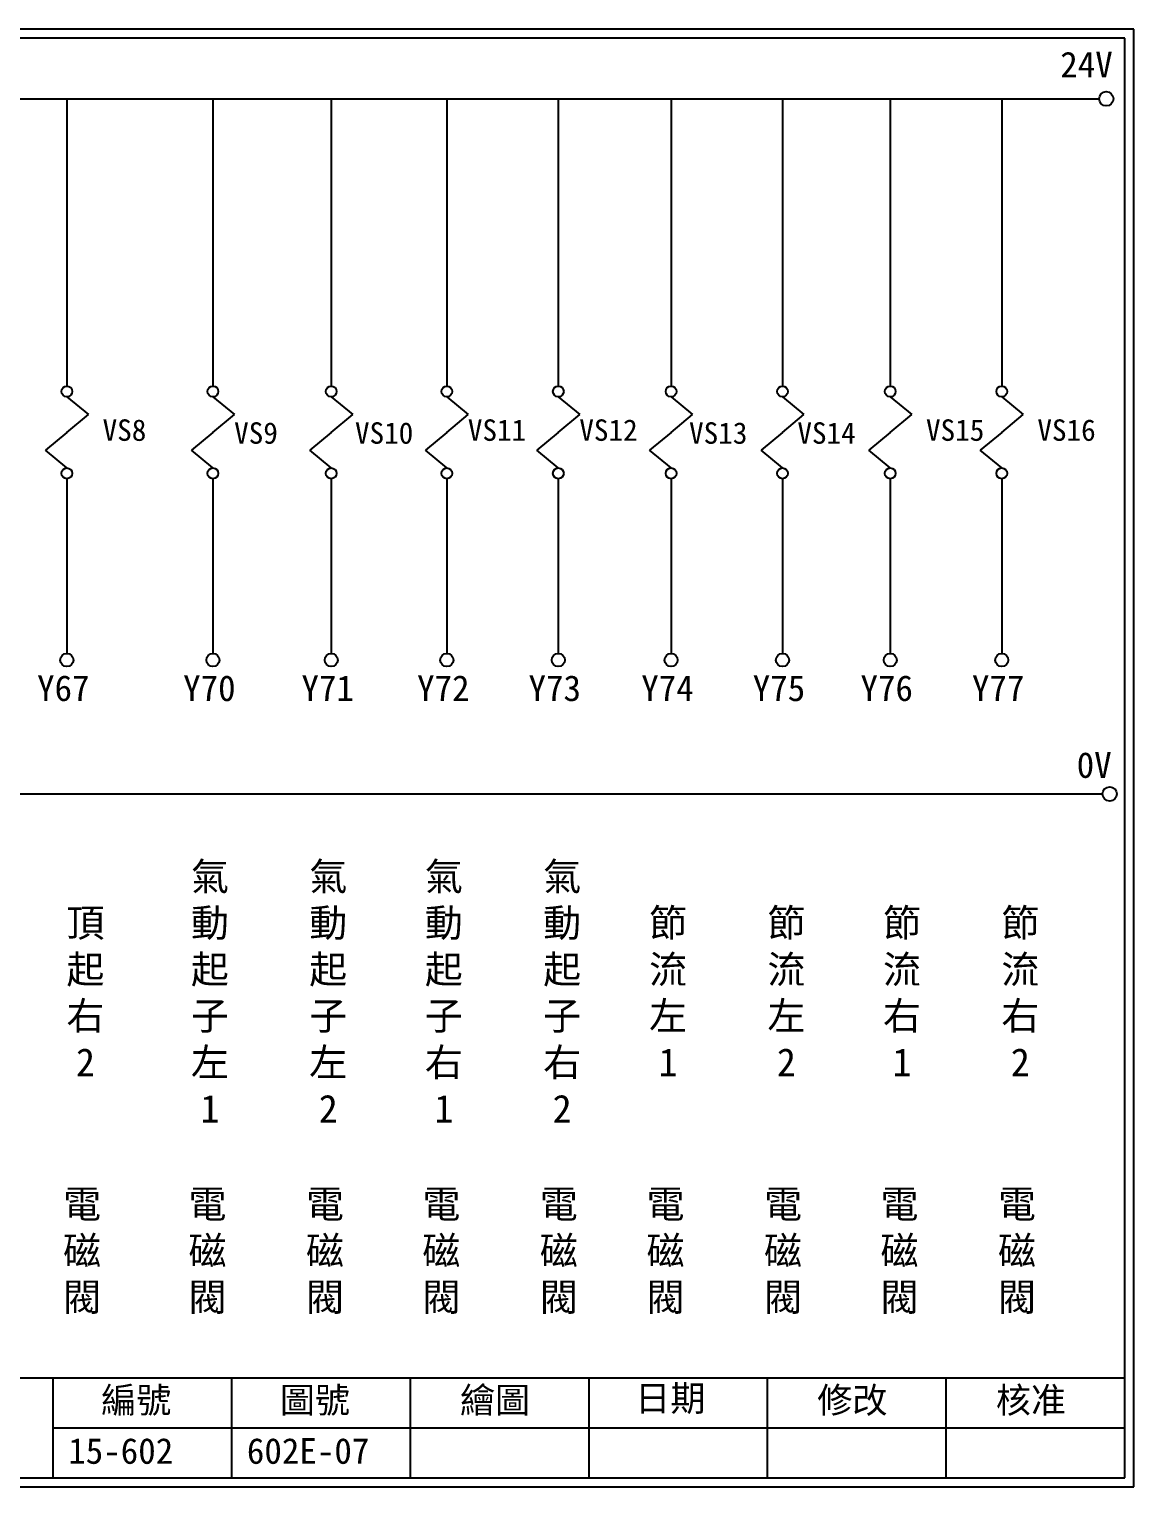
# Model space of a CAD drawing. Extents: x 889 to 1176, y 251 to 455.
# Drawn here: x 1021.5 to 1176.1, y 251.2 to 455.2 of the extents above; entities that cross this region are included whole.
import ezdxf

# ---------------------------------------------------------------- set-up
doc = ezdxf.new("R2010")
doc.units = 0
doc.layers.get('0').update_dxf_attribs({"linetype": 'CONTINUOUS'})
doc.layers.add('圖框層', color=7, linetype='CONTINUOUS')
doc.layers.add('標尺寸層', color=3, linetype='CONTINUOUS')
doc.styles.add('CNS', font='romanc.shx', dxfattribs={"bigfont": 'chineset.shx'})
doc.styles.add('STSL', font='kaiu.ttf')

msp = doc.modelspace()

# ---------------------------------------------------------------- linework, layer by layer
for centre in [(1172.21, 445.42), (1172.69, 348.15)]:
    msp.add_circle(centre, 1)
at = {"layer": '圖框層', "color": 7}
for p, q in [((1176.07, 455.16), (889.07, 455.16)), ((1176.07, 251.2), (1176.07, 455.16)), ((1174.82, 453.91), (890.32, 453.91)), ((1174.82, 252.44), (1174.82, 453.91)), ((890.32, 266.44), (1174.82, 266.44)), ((1024.82, 252.44), (1024.82, 266.44)), ((1049.82, 252.44), (1049.82, 266.44)), ((1074.82, 252.44), (1074.82, 266.44)), ((1099.82, 252.44), (1099.82, 266.44)), ((1124.82, 252.44), (1124.82, 266.44)), ((1149.82, 252.44), (1149.82, 266.44)), ((1024.82, 259.44), (1174.82, 259.44)), ((889.07, 251.2), (1176.07, 251.2)), ((890.32, 252.44), (1174.82, 252.44))]:
    msp.add_line(p, q, dxfattribs=at)
at = {"layer": '標尺寸層', "color": 7}
for p, q in [((893.61, 445.42), (1171.21, 445.42)), ((1026.74, 445.42), (1026.74, 405.22)), ((1047.18, 445.42), (1047.18, 405.22)), ((1063.74, 445.42), (1063.74, 405.22)), ((1079.92, 445.42), (1079.92, 405.22)), ((1095.52, 445.42), (1095.52, 405.22)), ((1111.3, 445.42), (1111.3, 405.22)), ((1126.9, 445.42), (1126.9, 405.22)), ((1141.98, 445.42), (1141.98, 405.22)), ((1157.58, 445.42), (1157.58, 405.22)), ((1026.74, 403.72), (1029.75, 401.23)), ((1047.18, 403.72), (1050.19, 401.23)), ((1063.74, 403.72), (1066.75, 401.23)), ((1079.92, 403.72), (1082.92, 401.23)), ((1095.52, 403.72), (1098.52, 401.23)), ((1111.3, 403.72), (1114.3, 401.23)), ((1126.9, 403.72), (1129.9, 401.23)), ((1141.98, 403.72), (1144.99, 401.23)), ((1157.58, 403.72), (1160.58, 401.23)), ((1026.74, 398.74), (1029.75, 401.23)), ((1047.18, 398.74), (1050.19, 401.23)), ((1063.74, 398.74), (1066.75, 401.23)), ((1079.92, 398.74), (1082.92, 401.23)), ((1095.52, 398.74), (1098.52, 401.23)), ((1111.3, 398.74), (1114.3, 401.23)), ((1126.9, 398.74), (1129.9, 401.23)), ((1141.98, 398.74), (1144.99, 401.23)), ((1157.58, 398.74), (1160.58, 401.23)), ((1026.74, 398.74), (1023.74, 396.25)), ((1047.18, 398.74), (1044.18, 396.25)), ((1063.74, 398.74), (1060.74, 396.25)), ((1079.92, 398.74), (1076.92, 396.25)), ((1095.52, 398.74), (1092.51, 396.25)), ((1111.3, 398.74), (1108.3, 396.25)), ((1126.9, 398.74), (1123.89, 396.25)), ((1141.98, 398.74), (1138.98, 396.25)), ((1157.58, 398.74), (1154.57, 396.25)), ((1026.74, 393.76), (1023.74, 396.25)), ((1047.18, 393.76), (1044.18, 396.25)), ((1063.74, 393.76), (1060.74, 396.25)), ((1079.92, 393.76), (1076.92, 396.25)), ((1095.52, 393.76), (1092.51, 396.25)), ((1111.3, 393.76), (1108.3, 396.25)), ((1126.9, 393.76), (1123.89, 396.25)), ((1141.98, 393.76), (1138.98, 396.25)), ((1157.58, 393.76), (1154.57, 396.25)), ((1026.74, 392.26), (1026.74, 367.81)), ((1047.18, 392.26), (1047.18, 367.81)), ((1063.74, 392.26), (1063.74, 367.81)), ((1079.92, 392.26), (1079.92, 367.81)), ((1095.52, 392.26), (1095.52, 367.81)), ((1111.3, 392.26), (1111.3, 367.81)), ((1126.9, 392.26), (1126.9, 367.81)), ((1141.98, 392.26), (1141.98, 367.81)), ((1157.58, 392.26), (1157.58, 367.81)), ((893.82, 348.15), (1171.69, 348.15))]:
    msp.add_line(p, q, dxfattribs=at)
for centre, radius in [((1026.74, 404.47), 0.751), ((1047.18, 404.47), 0.751), ((1063.74, 404.47), 0.751), ((1079.92, 404.47), 0.751), ((1095.52, 404.47), 0.751), ((1111.3, 404.47), 0.751), ((1126.9, 404.47), 0.751), ((1141.98, 404.47), 0.751), ((1157.58, 404.47), 0.751), ((1026.74, 393.01), 0.751), ((1047.18, 393.01), 0.751), ((1063.74, 393.01), 0.751), ((1079.92, 393.01), 0.751), ((1095.52, 393.01), 0.751), ((1111.3, 393.01), 0.751), ((1126.9, 393.01), 0.751), ((1141.98, 393.01), 0.751), ((1157.58, 393.01), 0.751), ((1026.74, 366.89), 0.92), ((1047.18, 366.89), 0.92), ((1063.74, 366.89), 0.92), ((1079.92, 366.89), 0.92), ((1095.52, 366.89), 0.92), ((1111.3, 366.89), 0.92), ((1126.9, 366.89), 0.92), ((1141.98, 366.89), 0.92), ((1157.58, 366.89), 0.92)]:
    msp.add_circle(centre, radius, dxfattribs=at)

# ---------------------------------------------------------------- texts
at = {"layer": '圖框層', "color": 4, "style": 'STSL'}
for s, height, p in [('24V', 3.6, (1165.77, 448.41)), ('VS8', 3, (1031.74, 397.56)), ('VS9', 3, (1050.15, 397.15)), ('VS10', 3, (1067.06, 397.15)), ('VS11', 3, (1082.86, 397.56)), ('VS12', 3, (1098.46, 397.56)), ('VS13', 3, (1113.82, 397.15)), ('VS14', 3, (1128.98, 397.15)), ('VS15', 3, (1146.98, 397.56)), ('VS16', 3, (1162.57, 397.56)), ('Y67', 3.6, (1022.57, 361.15)), ('Y70', 3.6, (1043.01, 361.15)), ('Y71', 3.6, (1059.57, 361.15)), ('Y72', 3.6, (1075.75, 361.15)), ('Y73', 3.6, (1091.35, 361.15)), ('Y74', 3.6, (1107.13, 361.15)), ('Y75', 3.6, (1122.73, 361.15)), ('Y76', 3.6, (1137.81, 361.15)), ('Y77', 3.6, (1153.41, 361.15)), ('0V', 3.6, (1168.07, 350.4)), ('編號', 3.6, (1031.54, 261.53)), ('圖號', 3.6, (1056.54, 261.53)), ('繪圖', 3.6, (1081.76, 261.53)), ('日期', 3.6, (1106.29, 261.78)), ('修改', 3.6, (1131.76, 261.53)), ('核准', 3.6, (1156.76, 261.53)), ('15-602', 3.6, (1026.93, 254.42)), ('602E-07', 3.6, (1051.93, 254.42))]:
    msp.add_text(s, height=height, dxfattribs=at).set_placement(p)
at = {"layer": '標尺寸層', "color": 7, "char_height": 3.9, "attachment_point": 5, "style": 'CNS'}
for s, insert, width in [('{\\fDFKai-SB|b0|i0|c136|p65;氣動起子左1}', (1046.76, 320.36), 2.8481), ('{\\fDFKai-SB|b0|i0|c136|p65;氣動起子左2}', (1063.32, 320.36), 2.8481), ('{\\fDFKai-SB|b0|i0|c136|p65;氣動起子右1}', (1079.5, 320.36), 2.8481), ('{\\fDFKai-SB|b0|i0|c136|p65;氣動起子右2}', (1096.06, 320.36), 2.8481), ('{\\fDFKai-SB|b0|i0|c136|p65;節流左1}', (1110.88, 320.36), 2.8481), ('{\\fDFKai-SB|b0|i0|c136|p65;節流左2}', (1127.44, 320.36), 2.8481), ('{\\fDFKai-SB|b0|i0|c136|p65;節流右1}', (1143.62, 320.36), 2.8481), ('{\\fDFKai-SB|b0|i0|c136|p65;節流右2}', (1160.18, 320.36), 2.8481), ('{\\fDFKai-SB|b0|i0|c136|p65;頂起右2}', (1029.34, 320.36), 2.8481), ('{\\fDFKai-SB|b0|i0|c136|p65;電磁閥}', (1028.87, 284.04), 8.6627), ('{\\fDFKai-SB|b0|i0|c136|p65;電磁閥}', (1046.42, 284.04), 8.6627), ('{\\fDFKai-SB|b0|i0|c136|p65;電磁閥}', (1062.86, 284.04), 8.6627), ('{\\fDFKai-SB|b0|i0|c136|p65;電磁閥}', (1079.15, 284.04), 8.6627), ('{\\fDFKai-SB|b0|i0|c136|p65;電磁閥}', (1095.59, 284.04), 8.6627), ('{\\fDFKai-SB|b0|i0|c136|p65;電磁閥}', (1110.53, 284.04), 8.6627), ('{\\fDFKai-SB|b0|i0|c136|p65;電磁閥}', (1126.97, 284.04), 8.6627), ('{\\fDFKai-SB|b0|i0|c136|p65;電磁閥}', (1143.27, 284.04), 8.6627), ('{\\fDFKai-SB|b0|i0|c136|p65;電磁閥}', (1159.71, 284.04), 8.6627)]:
    msp.add_mtext(s, dxfattribs=dict(at, insert=insert, width=width))

doc.saveas('drawing.dxf')
